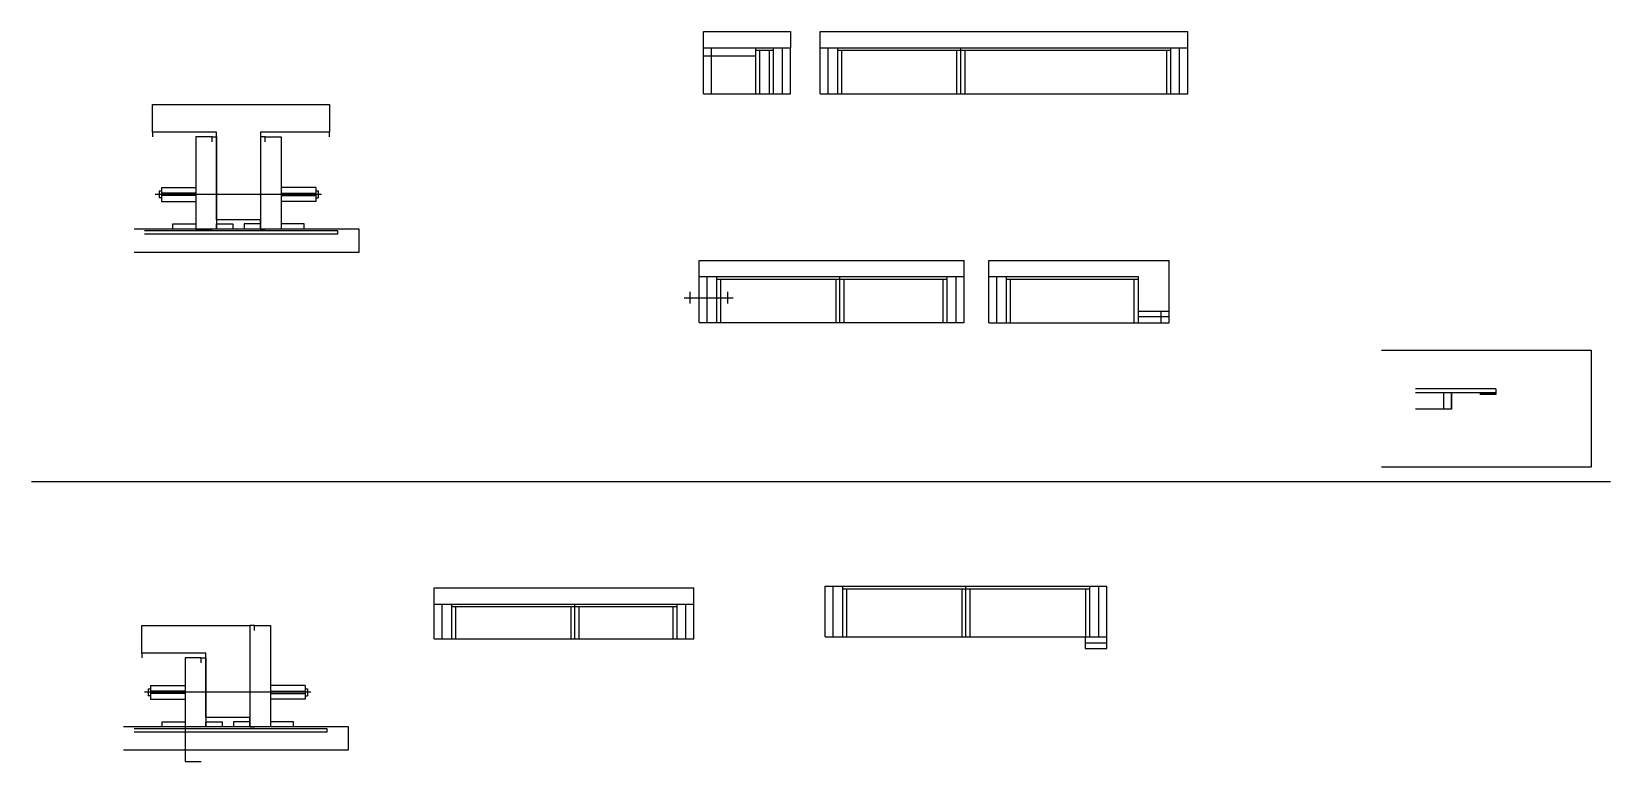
# Model space of a CAD drawing. Header units: metres. Extents: x 4978 to 6348, y 1783 to 2416.
import ezdxf

# ---------------------------------------------------------------- set-up
doc = ezdxf.new("R2010")
doc.units = ezdxf.units.M
for name, color, linetype in [('barrote', 7, 'Continuous'), ('CONCRETO', 7, 'Continuous'), ('COTA', 7, 'Continuous'), ('Cotas', 7, 'Continuous'), ('Madeira', 7, 'Continuous'), ('NOMENCLATURA', 7, 'Continuous'), ('Painéis', 7, 'Continuous'), ('SARR_2.2x7', 7, 'Continuous'), ('SARR_3.5x7', 7, 'Continuous'), ('SCO-___-LAJ', 7, 'Continuous'), ('TENSOR', 7, 'Continuous')]:
    doc.layers.add(name, color=color, linetype=linetype)

msp = doc.modelspace()

# ---------------------------------------------------------------- linework, layer by layer
at = {"color": 7, "lineweight": 25}
for p, q in [((5088.3, 2277.7), (5088.3, 2271.7)), ((5088.3, 2277.7), (5090.3, 2277.7)), ((5090.3, 2280.7), (5090.3, 2268.7)), ((5090.3, 2280.7), (5120.3, 2280.7)), ((5120.3, 2275.7), (5090.3, 2275.7)), ((5224.3, 2280.7), (5194.3, 2280.7)), ((5194.3, 2275.7), (5224.3, 2275.7)), ((5224.3, 2280.7), (5224.3, 2268.7)), ((5224.3, 2277.7), (5226.3, 2277.7)), ((5226.3, 2277.7), (5226.3, 2271.7)), ((5090.3, 2271.7), (5088.3, 2271.7)), ((5120.3, 2273.7), (5090.3, 2273.7)), ((5090.3, 2268.7), (5120.3, 2268.7)), ((5194.3, 2273.7), (5224.3, 2273.7)), ((5224.3, 2268.7), (5194.3, 2268.7)), ((5224.3, 2271.7), (5226.3, 2271.7)), ((5079, 1845.8), (5079, 1839.8)), ((5079, 1845.8), (5081, 1845.8)), ((5081, 1839.8), (5079, 1839.8)), ((5081, 1848.8), (5081, 1836.8)), ((5081, 1848.8), (5111, 1848.8)), ((5111, 1843.8), (5081, 1843.8)), ((5111, 1841.8), (5081, 1841.8)), ((5081, 1836.8), (5111, 1836.8)), ((5215, 1848.8), (5185, 1848.8)), ((5185, 1843.8), (5215, 1843.8)), ((5185, 1841.8), (5215, 1841.8)), ((5215, 1836.8), (5185, 1836.8)), ((5215, 1848.8), (5215, 1836.8)), ((5215, 1845.8), (5217, 1845.8)), ((5215, 1839.8), (5217, 1839.8)), ((5217, 1845.8), (5217, 1839.8))]:
    msp.add_line(p, q, dxfattribs=at)
at = {"layer": 'barrote', "color": 7, "lineweight": 25}
for points in [[(5066.8, 2224.7), (5262, 2224.7), (5262, 2244.7), (5066.8, 2244.7)], [(5057.6, 1792.8), (5252.7, 1792.8), (5252.7, 1812.8), (5057.6, 1812.8)]]:
    msp.add_lwpolyline(points, dxfattribs=at)
at = {"layer": 'CONCRETO', "color": 7, "lineweight": 25}
for points in [[(5082.7, 2328.7), (5082.7, 2352.7), (5236.3, 2352.7), (5236.3, 2328.7), (5176.3, 2328.7), (5176.3, 2252.7), (5138.3, 2252.7), (5138.3, 2328.7)], [(5073.4, 1876.8), (5073.4, 1900.8), (5167, 1900.8), (5167, 1872.8), (5167, 1872.8), (5167, 1820.8), (5129, 1820.8), (5129, 1876.8)]]:
    msp.add_lwpolyline(points, dxfattribs=at)
at = {"layer": 'COTA', "color": 7, "lineweight": 25}
for p, q in [((5560.8, 2402), (5560.8, 2416)), ((5560.8, 2416), (5636.3, 2416)), ((5636.3, 2416), (5636.3, 2402)), ((5661.9, 2402), (5661.9, 2416)), ((5661.9, 2416), (5980.9, 2416)), ((5980.9, 2402), (5980.9, 2416)), ((5557, 2203.5), (5557, 2217.5)), ((5557, 2217.5), (5787, 2217.5)), ((5787, 2203.5), (5787, 2217.5)), ((5808.3, 2203.4), (5808.3, 2217.4)), ((5808.3, 2217.4), (5964.8, 2217.4)), ((5964.8, 2173.4), (5964.8, 2217.4)), ((4977.7, 2025.8), (6347.7, 2025.8)), ((5327, 1919.3), (5327, 1933.3)), ((5327, 1933.3), (5552.5, 1933.3)), ((5552.5, 1919.3), (5552.5, 1933.3))]:
    msp.add_line(p, q, dxfattribs=at)
at = {"layer": 'Cotas', "color": 7, "lineweight": 25}
msp.add_lwpolyline([(6149, 2139.5), (6330.9, 2139.5), (6330.9, 2038), (6149, 2038)], dxfattribs=at)
at = {"layer": 'Madeira', "color": 7, "lineweight": 25}
for points in [[(5134.3, 2320.3), (5134.3, 2324.7), (5120.3, 2324.7), (5120.3, 2320.3)], [(5134.3, 2324.7), (5120.3, 2324.7), (5120.3, 2244.7), (5134.3, 2244.7)], [(5180.3, 2320.3), (5180.3, 2324.7), (5194.3, 2324.7), (5194.3, 2320.3)], [(5180.3, 2324.7), (5194.3, 2324.7), (5194.3, 2244.7), (5180.3, 2244.7)], [(5100.3, 2244.7), (5100.3, 2249.1), (5120.3, 2249.1), (5120.3, 2244.7)], [(5138.3, 2244.7), (5138.3, 2249.1), (5152.3, 2249.1), (5152.3, 2244.7)], [(5176.3, 2244.7), (5176.3, 2249.1), (5162.3, 2249.1), (5162.3, 2244.7)], [(5214.3, 2244.7), (5214.3, 2249.1), (5194.3, 2249.1), (5194.3, 2244.7)], [(6209.9, 2102.5), (6209.9, 2088.5), (6178.5, 2088.5)], [(6209.9, 2088.5), (6209.9, 2102.5), (6202.9, 2102.5), (6202.9, 2088.5)], [(6234.3, 2102.5), (6248.3, 2102.5), (6248.3, 2101.1), (6234.3, 2101.1)], [(5171, 1896.4), (5171, 1900.8), (5185, 1900.8), (5185, 1896.4)], [(5171, 1900.8), (5185, 1900.8), (5185, 1812.8), (5171, 1812.8)], [(5125, 1868.4), (5125, 1872.8), (5111, 1872.8), (5111, 1868.4)], [(5125, 1872.8), (5111, 1872.8), (5111, 1782.8), (5125, 1782.8)], [(5091, 1812.8), (5091, 1817.2), (5111, 1817.2), (5111, 1812.8)], [(5129, 1812.8), (5129, 1817.2), (5143, 1817.2), (5143, 1812.8)], [(5167, 1812.8), (5167, 1817.2), (5153, 1817.2), (5153, 1812.8)], [(5205, 1812.8), (5205, 1817.2), (5185, 1817.2), (5185, 1812.8)]]:
    msp.add_lwpolyline(points, dxfattribs=at)
at = {"layer": 'NOMENCLATURA', "color": 7, "lineweight": 25}
for p, q in [((5543.9, 2185.1), (5586.6, 2185.1)), ((5548.9, 2190.1), (5548.9, 2180.1)), ((5581.6, 2190.1), (5581.6, 2180.1))]:
    msp.add_line(p, q, dxfattribs=at)
at = {"layer": 'Painéis', "color": 7, "lineweight": 25}
for p, q in [((5560.8, 2402), (5636.3, 2402)), ((5560.8, 2362), (5560.8, 2402)), ((5636.3, 2362), (5636.3, 2402)), ((5661.9, 2402), (5980.9, 2402)), ((5661.9, 2362), (5661.9, 2402)), ((5783.9, 2362), (5783.9, 2402)), ((5980.9, 2362), (5980.9, 2402)), ((5560.8, 2362), (5636.3, 2362)), ((5661.9, 2362), (5980.9, 2362)), ((5557, 2203.5), (5787, 2203.5)), ((5557, 2163.5), (5557, 2203.5)), ((5679, 2163.5), (5679, 2203.5)), ((5787, 2163.5), (5787, 2203.5)), ((5808.3, 2203.4), (5937.8, 2203.4)), ((5808.3, 2163.4), (5808.3, 2203.4)), ((5937.8, 2203.4), (5937.8, 2173.4)), ((5937.8, 2173.4), (5964.8, 2173.4)), ((5964.8, 2163.4), (5964.8, 2173.4)), ((5557, 2163.5), (5787, 2163.5)), ((5808.3, 2163.4), (5964.8, 2163.4)), ((6248.3, 2106.1), (6178.5, 2106.1)), ((6248.3, 2102.5), (6178.5, 2102.5)), ((6248.3, 2106.1), (6248.3, 2101.1)), ((5666.3, 1934.8), (5910.8, 1934.8)), ((5666.3, 1890.8), (5666.3, 1934.8)), ((5788.3, 1890.8), (5788.3, 1934.8)), ((5910.8, 1880.8), (5910.8, 1934.8)), ((5327, 1919.3), (5552.5, 1919.3)), ((5327, 1889.3), (5327, 1919.3)), ((5449, 1889.3), (5449, 1919.3)), ((5552.5, 1889.3), (5552.5, 1919.3)), ((5666.3, 1890.8), (5891.8, 1890.8)), ((5891.8, 1890.8), (5891.8, 1880.8)), ((5327, 1889.3), (5552.5, 1889.3)), ((5891.8, 1880.8), (5910.8, 1880.8))]:
    msp.add_line(p, q, dxfattribs=at)
for points in [[(5138.3, 2324.7), (5138.3, 2328.7), (5082.7, 2328.7), (5082.7, 2324.7)], [(5134.3, 2324.7), (5138.3, 2324.7), (5138.3, 2244.7), (5134.3, 2244.7)], [(5236.3, 2324.7), (5236.3, 2328.7), (5176.3, 2328.7), (5176.3, 2324.7)], [(5180.3, 2324.7), (5176.3, 2324.7), (5176.3, 2244.7), (5180.3, 2244.7)], [(5176.3, 2249.1), (5176.3, 2252.7), (5138.3, 2252.7), (5138.3, 2249.1)], [(5171, 1900.8), (5167, 1900.8), (5167, 1812.8), (5171, 1812.8)], [(5129, 1872.8), (5129, 1876.8), (5073.4, 1876.8), (5073.4, 1872.8)], [(5125, 1872.8), (5129, 1872.8), (5129, 1812.8), (5125, 1812.8)], [(5167, 1817.2), (5167, 1820.8), (5129, 1820.8), (5129, 1817.2)]]:
    msp.add_lwpolyline(points, dxfattribs=at)
at = {"layer": 'SARR_2.2x7', "color": 7, "lineweight": 25}
for p, q in [((5567.8, 2362), (5567.8, 2402)), ((5605.8, 2399.8), (5621.3, 2399.8)), ((5629.3, 2362), (5629.3, 2402)), ((5668.9, 2362), (5668.9, 2402)), ((5676.9, 2399.8), (5783.9, 2399.8)), ((5783.9, 2399.8), (5965.9, 2399.8)), ((5973.9, 2362), (5973.9, 2402)), ((5560.8, 2395), (5605.8, 2395)), ((5564, 2163.5), (5564, 2203.5)), ((5572, 2201.3), (5679, 2201.3)), ((5679, 2201.3), (5772, 2201.3)), ((5780, 2163.5), (5780, 2203.5)), ((5815.3, 2163.4), (5815.3, 2203.4)), ((5823.3, 2201.2), (5937.8, 2201.2)), ((5964.8, 2168.4), (5937.8, 2168.4)), ((5957.8, 2163.4), (5957.8, 2173.4)), ((5673.3, 1890.8), (5673.3, 1934.8)), ((5681.3, 1932.6), (5788.3, 1932.6)), ((5788.3, 1932.6), (5895.8, 1932.6)), ((5903.8, 1890.8), (5903.8, 1934.8)), ((5334, 1889.3), (5334, 1919.3)), ((5545.5, 1889.3), (5545.5, 1919.3)), ((5342, 1917.1), (5449, 1917.1)), ((5449, 1917.1), (5537.5, 1917.1)), ((5891.8, 1890.8), (5910.8, 1890.8)), ((5891.8, 1885.8), (5910.8, 1885.8))]:
    msp.add_line(p, q, dxfattribs=at)
at = {"layer": 'SARR_3.5x7', "color": 7, "lineweight": 25}
for p, q in [((5605.8, 2402), (5605.8, 2362)), ((5609.3, 2399.8), (5609.3, 2362)), ((5617.8, 2399.8), (5617.8, 2362)), ((5621.3, 2402), (5621.3, 2362)), ((5676.9, 2402), (5676.9, 2362)), ((5680.4, 2399.8), (5680.4, 2362)), ((5780.4, 2399.8), (5780.4, 2362)), ((5787.4, 2399.8), (5787.4, 2362)), ((5962.4, 2399.8), (5962.4, 2362)), ((5965.9, 2402), (5965.9, 2362)), ((5572, 2203.5), (5572, 2163.5)), ((5575.5, 2201.3), (5575.5, 2163.5)), ((5675.5, 2201.3), (5675.5, 2163.5)), ((5682.5, 2201.3), (5682.5, 2163.5)), ((5768.5, 2201.3), (5768.5, 2163.5)), ((5772, 2203.5), (5772, 2163.5)), ((5823.3, 2203.4), (5823.3, 2163.4)), ((5826.8, 2201.2), (5826.8, 2163.4)), ((5934.3, 2201.2), (5934.3, 2163.4)), ((5937.8, 2203.4), (5937.8, 2163.4)), ((5681.3, 1934.8), (5681.3, 1890.8)), ((5684.8, 1932.6), (5684.8, 1890.8)), ((5784.8, 1932.6), (5784.8, 1890.8)), ((5791.8, 1932.6), (5791.8, 1890.8)), ((5892.3, 1932.6), (5892.3, 1890.8)), ((5895.8, 1934.8), (5895.8, 1890.8)), ((5342, 1919.3), (5342, 1889.3)), ((5537.5, 1919.3), (5537.5, 1889.3)), ((5345.5, 1917.1), (5345.5, 1889.3)), ((5445.5, 1917.1), (5445.5, 1889.3)), ((5452.5, 1917.1), (5452.5, 1889.3)), ((5534, 1917.1), (5534, 1889.3))]:
    msp.add_line(p, q, dxfattribs=at)
at = {"layer": 'SCO-___-LAJ', "color": 7, "lineweight": 25}
for points in [[(5075.8, 2243.4), (5243.1, 2243.4), (5243.1, 2240.2), (5075.8, 2240.2)], [(5066.6, 1811.5), (5233.9, 1811.5), (5233.9, 1808.3), (5066.6, 1808.3)]]:
    msp.add_lwpolyline(points, dxfattribs=at)
at = {"layer": 'TENSOR', "color": 7, "lineweight": 25}
for p, q in [((5229.3, 2274.7), (5085, 2274.7)), ((5220, 1842.8), (5075.7, 1842.8))]:
    msp.add_line(p, q, dxfattribs=at)

doc.saveas('drawing.dxf')
